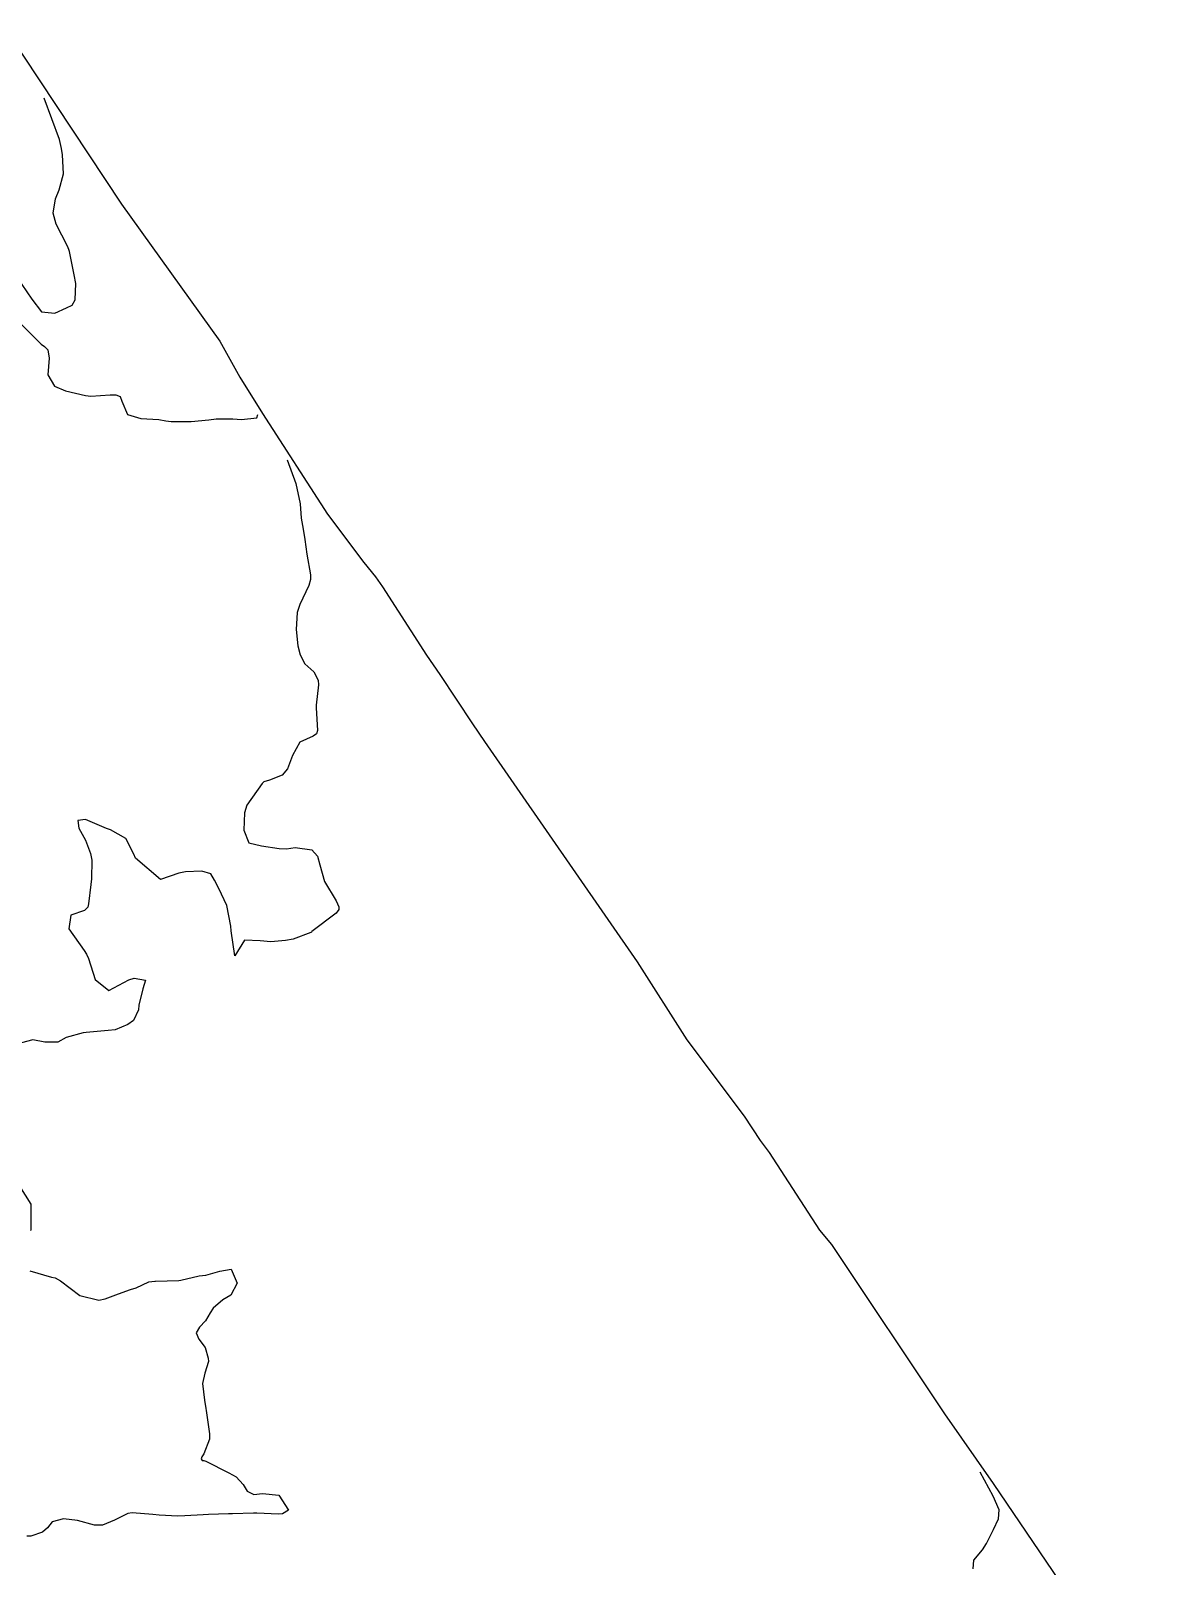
# Model space of a CAD drawing. Header units: metres. Extents: x 307586 to 320046, y 7427249 to 7434250.
# Drawn here: x 308316.3 to 308406.6, y 7433770 to 7433892.1 of the extents above; entities that cross this region are included whole.
import ezdxf

# ---------------------------------------------------------------- set-up
doc = ezdxf.new("R2010")
doc.units = ezdxf.units.M
doc.header["$MEASUREMENT"] = 0
doc.layers.add('Area', color=45, linetype='Continuous')
doc.layers.add('Curvas de Nivel 1m', color=11, linetype='Continuous')

msp = doc.modelspace()

# ---------------------------------------------------------------- linework, layer by layer
at = {"layer": 'Area'}
msp.add_polyline3d([(308314.41, 7433892.06, 706.85), (308323.56, 7433878.26, 707.34), (308331.38, 7433867.38, 707.82), (308332.95, 7433864.52, 707.96), (308334.77, 7433861.62, 708.2), (308339.93, 7433853.62, 708.23), (308342.83, 7433849.78, 707.77), (308343.74, 7433848.63, 707.55), (308344.3, 7433847.85, 707.54), (308347.82, 7433842.41, 707.38), (308348.86, 7433840.87, 707.56), (308351.47, 7433836.97, 710.85), (308352.42, 7433835.55, 714.02), (308364.56, 7433818.03, 707.46), (308368.51, 7433811.85, 707.46), (308373.08, 7433805.78, 707.69), (308374.33, 7433803.84, 707.71), (308375.06, 7433802.88, 707.69), (308379.07, 7433796.7, 707.62), (308380.01, 7433795.56, 707.71), (308389, 7433782.1, 707.9), (308392.88, 7433776.57, 707.97), (308406.56, 7433756.4, 708.3)], dxfattribs=at)
at = {"layer": 'Curvas de Nivel 1m', "flags": 128}
for points, elevation in [([(308315.22, 7433872.47), (308316.42, 7433870.71), (308317.19, 7433869.7), (308318.26, 7433869.61), (308319.19, 7433870.02), (308319.63, 7433870.23), (308319.88, 7433870.66), (308319.91, 7433871.97), (308319.79, 7433872.66), (308319.41, 7433874.5), (308319.37, 7433874.67), (308319.25, 7433874.94), (308318.35, 7433876.68), (308318.13, 7433877.54), (308318.31, 7433878.68), (308318.59, 7433879.4), (308318.95, 7433880.68), (308318.86, 7433882.19), (308318.79, 7433882.68), (308318.61, 7433883.42), (308317.39, 7433886.7), (308317.39, 7433886.7)], 707), ([(308315.57, 7433868.72), (308317.16, 7433867.14), (308317.42, 7433866.96), (308317.68, 7433866.69), (308317.8, 7433866.03), (308317.7, 7433864.69), (308318.23, 7433863.8), (308319.11, 7433863.43), (308320.7, 7433863.06), (308321.11, 7433863.01), (308322.64, 7433863.1), (308323.11, 7433863.11), (308323.45, 7433862.97), (308323.57, 7433862.62), (308324.03, 7433861.55), (308325.09, 7433861.23), (308326.53, 7433861.14), (308327.09, 7433861.04), (308327.51, 7433861), (308329.09, 7433861), (308330.5, 7433861.12), (308331.09, 7433861.19), (308332.41, 7433861.19), (308333.09, 7433861.15), (308334.31, 7433861.27), (308334.39, 7433861.54)], 708), ([(308336.72, 7433857.94), (308337.42, 7433856.06), (308337.76, 7433854.45), (308337.85, 7433853.31), (308337.99, 7433852.44), (308338.14, 7433851.61), (308338.28, 7433850.44), (308338.57, 7433848.81), (308338.59, 7433848.44), (308338.44, 7433847.95), (308337.73, 7433846.45), (308337.53, 7433845.82), (308337.43, 7433844.45), (308337.57, 7433843.15), (308337.75, 7433842.45), (308338.14, 7433841.72), (308338.85, 7433841.08), (308339.19, 7433840.43), (308339.22, 7433840.05), (308339.02, 7433838.43), (308339.02, 7433838.22), (308339.14, 7433836.43), (308339.07, 7433836.15), (308338.79, 7433835.97), (308337.73, 7433835.49), (308337.15, 7433834.45), (308336.75, 7433833.37), (308336.32, 7433832.89), (308335.31, 7433832.47), (308334.88, 7433832.34), (308334.74, 7433832.21), (308333.51, 7433830.5), (308333.33, 7433829.89), (308333.29, 7433828.5), (308333.68, 7433827.49), (308334.68, 7433827.25), (308336.09, 7433827.05), (308336.68, 7433827.02), (308337.35, 7433827.12), (308338.68, 7433826.94), (308339.15, 7433826.43), (308339.33, 7433825.75), (308339.7, 7433824.42), (308340.63, 7433822.9), (308340.84, 7433822.41), (308340.83, 7433822.2), (308340.62, 7433821.92), (308338.7, 7433820.44), (308338.65, 7433820.4), (308338.6, 7433820.37), (308337.2, 7433819.85), (308336.59, 7433819.73), (308335.42, 7433819.64), (308334.59, 7433819.72), (308333.34, 7433819.75), (308332.57, 7433818.51), (308332.27, 7433820.51), (308332.25, 7433820.87), (308331.94, 7433822.52), (308331.3, 7433823.86), (308330.94, 7433824.53), (308330.65, 7433825.03), (308329.94, 7433825.25), (308328.65, 7433825.18), (308328.11, 7433825.09), (308326.64, 7433824.58), (308324.67, 7433826.27), (308324.52, 7433826.6), (308323.9, 7433827.83), (308322.69, 7433828.52), (308322.35, 7433828.63), (308320.7, 7433829.35), (308320.08, 7433829.27), (308320.17, 7433828.66), (308320.68, 7433827.72), (308321.09, 7433826.65), (308321.19, 7433826.12), (308321.16, 7433824.64), (308321.1, 7433824.19), (308320.94, 7433822.65), (308320.88, 7433822.39), (308320.62, 7433822.11), (308319.52, 7433821.76), (308319.35, 7433820.66), (308320.58, 7433818.95), (308320.77, 7433818.65), (308320.92, 7433818.3), (308321.45, 7433816.64), (308322.54, 7433815.77), (308324.13, 7433816.61), (308324.55, 7433816.73), (308325.46, 7433816.59), (308325.24, 7433815.9), (308324.93, 7433814.6), (308324.9, 7433814.23), (308324.51, 7433813.37), (308324.05, 7433813.06), (308323.04, 7433812.62), (308322.5, 7433812.57), (308320.74, 7433812.41), (308320.5, 7433812.39), (308319.14, 7433812.02), (308318.49, 7433811.65), (308317.45, 7433811.64), (308316.49, 7433811.84), (308315.6, 7433811.6)], 708), ([(308315.12, 7433800.71), (308316.33, 7433798.77), (308316.35, 7433798.7), (308316.35, 7433796.74), (308316.35, 7433796.7), (308316.31, 7433796.67)], 708), ([(308316.27, 7433793.47), (308317.98, 7433792.96), (308318.27, 7433792.91), (308318.69, 7433792.67), (308320.25, 7433791.51), (308321.74, 7433791.14), (308322.25, 7433791.25), (308323.3, 7433791.66), (308324.26, 7433791.98), (308324.72, 7433792.13), (308325.73, 7433792.59), (308326.19, 7433792.65), (308326.26, 7433792.66), (308328.12, 7433792.71), (308328.27, 7433792.73), (308329.74, 7433793.07), (308330.27, 7433793.13), (308331.36, 7433793.44), (308332.28, 7433793.61), (308332.75, 7433792.5), (308332.25, 7433791.54), (308331.6, 7433791.16), (308330.84, 7433790.52), (308330.61, 7433790.15), (308330.23, 7433789.49), (308329.76, 7433789), (308329.5, 7433788.54), (308329.71, 7433788.04), (308330.2, 7433787.37), (308330.45, 7433786.53), (308330.46, 7433786.26), (308330.18, 7433785.34), (308330, 7433784.53), (308330.15, 7433783.19), (308330.27, 7433782.53), (308330.29, 7433782.38), (308330.54, 7433780.53), (308330.54, 7433780.1), (308330.1, 7433778.93), (308329.94, 7433778.68), (308329.9, 7433778.53), (308329.97, 7433778.41), (308330.09, 7433778.4), (308330.27, 7433778.35), (308332.08, 7433777.43), (308332.66, 7433777.09), (308333.24, 7433776.49), (308333.54, 7433775.96), (308334.07, 7433775.7), (308334.76, 7433775.78), (308336.06, 7433775.63), (308336.84, 7433774.45), (308336.35, 7433774.15), (308336.05, 7433774.12), (308334.32, 7433774.21), (308334.05, 7433774.21), (308332.39, 7433774.16), (308332.05, 7433774.15), (308330.47, 7433774.1), (308330.05, 7433774.08), (308328.6, 7433774), (308328.04, 7433773.98), (308326.56, 7433774.06), (308326.05, 7433774.11), (308324.41, 7433774.23), (308324.05, 7433774.18), (308322.99, 7433773.66), (308322.03, 7433773.27), (308321.4, 7433773.27), (308320.04, 7433773.62), (308318.94, 7433773.77), (308318.04, 7433773.51), (308317.67, 7433773.04), (308317.27, 7433772.69), (308316.34, 7433772.38), (308316.02, 7433772.39)], 708), ([(308391.27, 7433769.8), (308391.33, 7433770.48), (308392.02, 7433771.29), (308392.34, 7433771.79), (308392.9, 7433772.92), (308393.3, 7433773.77), (308393.35, 7433774.48), (308392.88, 7433775.57), (308391.84, 7433777.46)], 708)]:
    msp.add_lwpolyline(points, dxfattribs=dict(at, elevation=elevation))

doc.saveas('drawing.dxf')
